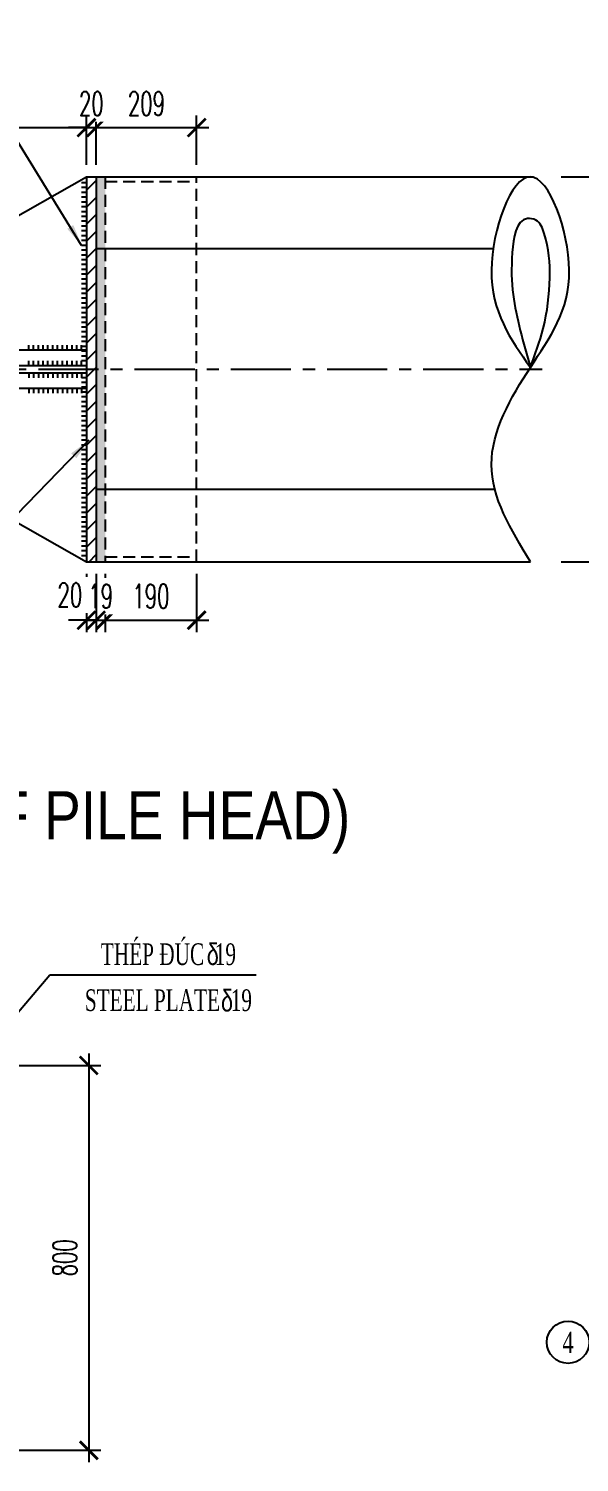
# Model space of a CAD drawing. Extents: x -687 to 808890, y -259 to 107959.
# Drawn here: x 799934 to 801079, y 91339 to 94319 of the extents above; entities that cross this region are included whole.
import ezdxf
from ezdxf.enums import TextEntityAlignment as Align

# ---------------------------------------------------------------- set-up
doc = ezdxf.new("R2010")
doc.units = 0
doc.header["$MEASUREMENT"] = 0
doc.header["$PDMODE"] = 3
doc.linetypes.add('CENTER', pattern=[2, 1.25, -0.25, 0.25, -0.25])
doc.linetypes.add('HIDDEN', pattern=[0.375, 0.25, -0.125])
doc.layers.get('0').update_dxf_attribs({"color": 3, "linetype": 'CONTINUOUS'})
doc.layers.get('DEFPOINTS').update_dxf_attribs({"linetype": 'CONTINUOUS'})
for name, color, linetype in [('Han', 7, 'CONTINUOUS'), ('Hatch', 5, 'CONTINUOUS'), ('Hidden', 4, 'HIDDEN'), ('Kich thuoc', 4, 'CONTINUOUS'), ('KTHUOC', 2, 'CONTINUOUS'), ('Net vang', 2, 'CONTINUOUS'), ('Text', 3, 'CONTINUOUS'), ('Thep dai', 6, 'CONTINUOUS'), ('Tim', 8, 'CENTER')]:
    doc.layers.add(name, color=color, linetype=linetype)
doc.styles.add('Kichthuoc', font='romans.shx', dxfattribs={"width": 0.6})
doc.styles.get("Standard").update_dxf_attribs({"font": 'vntimeh.shx', "width": 0.65})
doc.styles.add('SYMBOL', font='greeks.shx', dxfattribs={"width": 0.8})
doc.styles.add('Ten', font='Vharialn.ttf')
doc.dimstyles.new('Dim 250', dxfattribs={"dimscale": 250, "dimtxt": 0.2, "dimasz": 0.15, "dimexe": 0.1, "dimexo": 0.1, "dimgap": 0.1, "dimtad": 1, "dimdec": 0, "dimlfac": -1, "dimzin": 0, "dimdsep": 46, "dimtxsty": 'Kichthuoc', "dimblk": 'ARCHTICK', "dimcen": 0.1, "dimdle": 0.1, "dimclrd": 4, "dimclre": 4, "dimclrt": 3, "dimadec": 0, "dimazin": 0, "dimtfac": 1, "dimtdec": 0, "dimtix": 1, "dimtmove": 2, "dimatfit": 3, "dimfxl": 1, "dimtfill": 1, "dimtolj": 1, "dimtzin": 0, "dimarcsym": 0})
doc.dimstyles.new('Le 250', dxfattribs={"dimscale": 250, "dimtxt": 0.22, "dimasz": 0.18, "dimexe": 0.1, "dimexo": 0.2, "dimgap": 0.1, "dimtad": 1, "dimdec": 0, "dimzin": 0, "dimdsep": 46, "dimtxsty": 'Kichthuoc', "dimblk": 'ARCHTICK', "dimcen": 0, "dimdle": 0.1, "dimclrd": 2, "dimclre": 2, "dimclrt": 256, "dimadec": 0, "dimazin": 0, "dimtfac": 1, "dimtdec": 0, "dimtix": 1, "dimtmove": 2, "dimatfit": 3, "dimfxl": 1, "dimtolj": 1, "dimtzin": 0, "dimarcsym": 0})
pattern_1 = [(45, (31162.627, -10474.922), (-17.6776695, 17.6776695), [])]

# ---------------------------------------------------------------- blocks, each defined once
blk = doc.blocks.new('_ArchTick')
at = {"color": 0, "linetype": 'ByBlock', "const_width": 0.15}
blk.add_lwpolyline([(-0.5, -0.5), (0.5, 0.5)], dxfattribs=at)
blk = doc.blocks.new('*D285')
at = {"layer": 'DEFPOINTS', "color": 0}
for p in [(799784.2, 92164.4), (799784.2, 91364.4), (800059.2, 91364.4)]:
    blk.add_point(p, dxfattribs=at)
at = {"layer": 'Kich thuoc', "color": 4, "lineweight": -2}
for p, q in [((800059.2, 92189.4), (800059.2, 91339.4)), ((799809.2, 92164.4), (800084.2, 92164.4)), ((799809.2, 91364.4), (800084.2, 91364.4))]:
    blk.add_line(p, q, dxfattribs=at)
at = {"layer": 'Kich thuoc', "color": 4, "lineweight": -2, "xscale": 37.5, "yscale": 37.5, "zscale": 37.5}
for p, rotation in [((800059.2, 92164.4), 90), ((800059.2, 91364.4), 270)]:
    blk.add_blockref('_ArchTick', p, dxfattribs=dict(at, rotation=rotation))
at = {"layer": 'Kich thuoc', "color": 3, "insert": (800009.2, 91764.4), "char_height": 50, "attachment_point": 5, "rotation": 90, "style": 'Kichthuoc', "bg_fill": 3, "box_fill_scale": 1.25, "bg_fill_color": 9, "bg_fill_true_color": 13158600, "bg_fill_transparency": 11732736}
blk.add_mtext('\\A1;800', dxfattribs=at)
blk = doc.blocks.new('*D296')
at = {"layer": 'DEFPOINTS', "color": 0}
for p in [(801015.8, 94011.5), (801015.8, 93211.5), (801228, 93211.5)]:
    blk.add_point(p, dxfattribs=at)
at = {"layer": 'Kich thuoc', "color": 4, "lineweight": -2}
for p, q in [((801228, 94036.5), (801228, 93186.5)), ((801040.8, 94011.5), (801253, 94011.5)), ((801040.8, 93211.5), (801253, 93211.5))]:
    blk.add_line(p, q, dxfattribs=at)
at = {"layer": 'Kich thuoc', "color": 4, "lineweight": -2, "xscale": 37.5, "yscale": 37.5, "zscale": 37.5}
for p, rotation in [((801228, 94011.5), 90), ((801228, 93211.5), 270)]:
    blk.add_blockref('_ArchTick', p, dxfattribs=dict(at, rotation=rotation))
at = {"layer": 'Kich thuoc', "color": 3, "insert": (801178, 93611.5), "char_height": 50, "attachment_point": 5, "rotation": 90, "style": 'Kichthuoc', "bg_fill": 3, "box_fill_scale": 1.25, "bg_fill_color": 9, "bg_fill_true_color": 13158600, "bg_fill_transparency": 0}
blk.add_mtext('\\A1;800', dxfattribs=at)
blk = doc.blocks.new('*D264')
at = {"layer": 'DEFPOINTS', "color": 0}
for p in [(800283.4, 94113.8), (800074.4, 94011.5), (800283.4, 94011.5)]:
    blk.add_point(p, dxfattribs=at)
at = {"layer": 'Kich thuoc', "color": 4, "lineweight": -2}
for p, q in [((800049.4, 94113.8), (800308.4, 94113.8)), ((800074.4, 94036.5), (800074.4, 94138.8)), ((800283.4, 94036.5), (800283.4, 94138.8))]:
    blk.add_line(p, q, dxfattribs=at)
at = {"layer": 'Kich thuoc', "color": 4, "lineweight": -2, "xscale": 37.5, "yscale": 37.5, "zscale": 37.5, "rotation": 180}
blk.add_blockref('_ArchTick', (800074.4, 94113.8), dxfattribs=at)
at = {"layer": 'Kich thuoc', "color": 4, "lineweight": -2, "xscale": 37.5, "yscale": 37.5, "zscale": 37.5}
blk.add_blockref('_ArchTick', (800283.4, 94113.8), dxfattribs=at)
at = {"layer": 'Kich thuoc', "color": 3, "insert": (800178.9, 94163.8), "char_height": 50, "attachment_point": 5, "style": 'Kichthuoc', "bg_fill": 3, "box_fill_scale": 1.25, "bg_fill_color": 9, "bg_fill_true_color": 13158600, "bg_fill_transparency": 8275228}
blk.add_mtext('\\A1;209', dxfattribs=at)
blk = doc.blocks.new('*D265')
at = {"layer": 'DEFPOINTS', "color": 0}
for p in [(800093.4, 93211.5), (800283.4, 93211.5), (800283.4, 93089.9)]:
    blk.add_point(p, dxfattribs=at)
at = {"layer": 'Kich thuoc', "color": 4, "lineweight": -2}
for p, q in [((800093.4, 93186.5), (800093.4, 93064.9)), ((800283.4, 93186.5), (800283.4, 93064.9)), ((800068.4, 93089.9), (800308.4, 93089.9))]:
    blk.add_line(p, q, dxfattribs=at)
at = {"layer": 'Kich thuoc', "color": 4, "lineweight": -2, "xscale": 37.5, "yscale": 37.5, "zscale": 37.5, "rotation": 180}
blk.add_blockref('_ArchTick', (800093.4, 93089.9), dxfattribs=at)
at = {"layer": 'Kich thuoc', "color": 4, "lineweight": -2, "xscale": 37.5, "yscale": 37.5, "zscale": 37.5}
blk.add_blockref('_ArchTick', (800283.4, 93089.9), dxfattribs=at)
at = {"layer": 'Kich thuoc', "color": 3, "insert": (800188.4, 93139.9), "char_height": 50, "attachment_point": 5, "style": 'Kichthuoc', "bg_fill": 3, "box_fill_scale": 1.25, "bg_fill_color": 9, "bg_fill_true_color": 13158600, "bg_fill_transparency": 11732736}
blk.add_mtext('\\A1;190', dxfattribs=at)
blk = doc.blocks.new('*D266')
at = {"layer": 'DEFPOINTS', "color": 0}
for p in [(800074.4, 93211.5), (800093.4, 93211.5)]:
    blk.add_point(p, dxfattribs=at)
at = {"layer": 'Kich thuoc', "color": 4, "lineweight": -2}
for p, q in [((800074.4, 93186.5), (800074.4, 93064.9)), ((800093.4, 93186.5), (800093.4, 93064.9)), ((800074.4, 93089.9), (800036.9, 93089.9)), ((800074.4, 93089.9), (800093.4, 93089.9)), ((800093.4, 93089.9), (800130.9, 93089.9))]:
    blk.add_line(p, q, dxfattribs=at)
at = {"layer": 'Kich thuoc', "color": 4, "lineweight": -2, "xscale": 37.5, "yscale": 37.5, "zscale": 37.5}
blk.add_blockref('_ArchTick', (800074.4, 93089.9), dxfattribs=at)
at = {"layer": 'Kich thuoc', "color": 4, "lineweight": -2, "xscale": 37.5, "yscale": 37.5, "zscale": 37.5, "rotation": 180}
blk.add_blockref('_ArchTick', (800093.4, 93089.9), dxfattribs=at)
at = {"layer": 'Kich thuoc', "color": 3, "insert": (800083.9, 93139.9), "char_height": 50, "attachment_point": 5, "style": 'Kichthuoc', "bg_fill": 3, "box_fill_scale": 1.25, "bg_fill_color": 9, "bg_fill_true_color": 13158600, "bg_fill_transparency": 13131016}
blk.add_mtext('\\A1;19', dxfattribs=at)
at = {"layer": 'DEFPOINTS', "color": 0}
blk.add_point((800093.4, 93089.9), dxfattribs=at)
blk = doc.blocks.new('*D267')
at = {"layer": 'DEFPOINTS', "color": 0}
for p in [(800054.4, 93211.5), (800074.4, 93211.5), (800074.4, 93089.9)]:
    blk.add_point(p, dxfattribs=at)
at = {"layer": 'Kich thuoc', "color": 4, "lineweight": -2}
for p, q in [((800054.4, 93186.5), (800054.4, 93064.9)), ((800074.4, 93186.5), (800074.4, 93064.9)), ((800054.4, 93089.9), (800016.9, 93089.9)), ((800054.4, 93089.9), (800074.4, 93089.9)), ((800074.4, 93089.9), (800111.9, 93089.9))]:
    blk.add_line(p, q, dxfattribs=at)
at = {"layer": 'Kich thuoc', "color": 3, "insert": (800019.8, 93142.4), "char_height": 50, "attachment_point": 5, "style": 'Kichthuoc', "bg_fill": 3, "box_fill_scale": 1.25, "bg_fill_color": 9, "bg_fill_true_color": 13158600, "bg_fill_transparency": 13131016}
blk.add_mtext('\\A1;20', dxfattribs=at)
at = {"layer": 'Kich thuoc', "color": 4, "lineweight": -2, "xscale": 37.5, "yscale": 37.5, "zscale": 37.5}
blk.add_blockref('_ArchTick', (800054.4, 93089.9), dxfattribs=at)
at = {"layer": 'Kich thuoc', "color": 4, "lineweight": -2, "xscale": 37.5, "yscale": 37.5, "zscale": 37.5, "rotation": 180}
blk.add_blockref('_ArchTick', (800074.4, 93089.9), dxfattribs=at)
blk = doc.blocks.new('*D268')
at = {"layer": 'DEFPOINTS', "color": 0}
for p in [(800054.4, 94011.5), (800074.4, 94011.5)]:
    blk.add_point(p, dxfattribs=at)
at = {"layer": 'Kich thuoc', "color": 4, "lineweight": -2}
for p, q in [((800054.4, 94113.8), (800016.9, 94113.8)), ((800054.4, 94036.5), (800054.4, 94138.8)), ((800054.4, 94113.8), (800074.4, 94113.8)), ((800074.4, 94036.5), (800074.4, 94138.8)), ((800074.4, 94113.8), (800111.9, 94113.8))]:
    blk.add_line(p, q, dxfattribs=at)
at = {"layer": 'Kich thuoc', "color": 4, "lineweight": -2, "xscale": 37.5, "yscale": 37.5, "zscale": 37.5}
blk.add_blockref('_ArchTick', (800054.4, 94113.8), dxfattribs=at)
at = {"layer": 'Kich thuoc', "color": 4, "lineweight": -2, "xscale": 37.5, "yscale": 37.5, "zscale": 37.5, "rotation": 180}
blk.add_blockref('_ArchTick', (800074.4, 94113.8), dxfattribs=at)
at = {"layer": 'Kich thuoc', "color": 3, "insert": (800064.4, 94163.8), "char_height": 50, "attachment_point": 5, "style": 'Kichthuoc', "bg_fill": 3, "box_fill_scale": 1.25, "bg_fill_color": 9, "bg_fill_true_color": 13158600, "bg_fill_transparency": 11732736}
blk.add_mtext('\\A1;20', dxfattribs=at)
at = {"layer": 'DEFPOINTS', "color": 0}
blk.add_point((800074.4, 94113.8), dxfattribs=at)
blk = doc.blocks.new('*D288')
at = {"layer": 'DEFPOINTS', "color": 0}
for p in [(800054.4, 94113.8), (799454.4, 94011.5), (800054.4, 94011.5)]:
    blk.add_point(p, dxfattribs=at)
at = {"layer": 'Kich thuoc', "color": 4, "lineweight": -2}
for p, q in [((799429.4, 94113.8), (800079.4, 94113.8)), ((799454.4, 94036.5), (799454.4, 94138.8)), ((800054.4, 94036.5), (800054.4, 94138.8))]:
    blk.add_line(p, q, dxfattribs=at)
at = {"layer": 'Kich thuoc', "color": 4, "lineweight": -2, "xscale": 37.5, "yscale": 37.5, "zscale": 37.5, "rotation": 180}
blk.add_blockref('_ArchTick', (799454.4, 94113.8), dxfattribs=at)
at = {"layer": 'Kich thuoc', "color": 4, "lineweight": -2, "xscale": 37.5, "yscale": 37.5, "zscale": 37.5}
blk.add_blockref('_ArchTick', (800054.4, 94113.8), dxfattribs=at)
at = {"layer": 'Kich thuoc', "color": 3, "insert": (799754.4, 94163.8), "char_height": 50, "attachment_point": 5, "style": 'Kichthuoc', "bg_fill": 3, "box_fill_scale": 1.25, "bg_fill_color": 9, "bg_fill_true_color": 13158600, "bg_fill_transparency": 11732736}
blk.add_mtext('\\A1;600', dxfattribs=at)

msp = doc.modelspace()

# ---------------------------------------------------------------- linework, layer by layer
at = {"layer": 'Han'}
for p, q in [((800054.4, 93989), (800044.4, 93989)), ((800054.4, 93979), (800044.4, 93979)), ((800054.4, 93969), (800044.4, 93969)), ((800054.4, 93959), (800044.4, 93959)), ((800054.4, 93949), (800044.4, 93949)), ((800054.4, 93939), (800044.4, 93939)), ((800054.4, 93929), (800044.4, 93929)), ((800054.4, 93919), (800044.4, 93919)), ((800054.4, 93909), (800044.4, 93909)), ((800054.4, 93899), (800044.4, 93899)), ((800054.4, 93889), (800044.4, 93889)), ((800054.4, 93879), (800044.4, 93879)), ((800054.4, 93869), (800044.4, 93869)), ((800054.4, 93859), (800044.4, 93859)), ((800054.4, 93849), (800044.4, 93849)), ((800054.4, 93839), (800044.4, 93839)), ((800054.4, 93829), (800044.4, 93829)), ((800054.4, 93819), (800044.4, 93819)), ((800054.4, 93809), (800044.4, 93809)), ((800054.4, 93799), (800044.4, 93799)), ((800054.4, 93789), (800044.4, 93789)), ((800054.4, 93779), (800044.4, 93779)), ((800054.4, 93769), (800044.4, 93769)), ((800054.4, 93759), (800044.4, 93759)), ((800054.4, 93749), (800044.4, 93749)), ((800054.4, 93739), (800044.4, 93739)), ((800054.4, 93729), (800044.4, 93729)), ((800054.4, 93719), (800044.4, 93719)), ((800054.4, 93709), (800044.4, 93709)), ((800054.4, 93699), (800044.4, 93699)), ((800054.4, 93689), (800044.4, 93689)), ((800054.4, 93679), (800044.4, 93679)), ((800054.4, 93669), (800044.4, 93669)), ((799934.4, 93651.5), (799934.4, 93661.5)), ((799944.4, 93651.5), (799944.4, 93661.5)), ((799954.4, 93651.5), (799954.4, 93661.5)), ((799964.4, 93651.5), (799964.4, 93661.5)), ((799974.4, 93651.5), (799974.4, 93661.5)), ((799984.4, 93651.5), (799984.4, 93661.5)), ((799994.4, 93651.5), (799994.4, 93661.5)), ((800004.4, 93651.5), (800004.4, 93661.5)), ((800014.4, 93651.5), (800014.4, 93661.5)), ((800024.4, 93651.5), (800024.4, 93661.5)), ((800034.4, 93651.5), (800034.4, 93661.5)), ((800044.4, 93651.5), (800044.4, 93661.5)), ((800054.4, 93659), (800044.4, 93659)), ((800054.4, 93649), (800044.4, 93649)), ((800054.4, 93639), (800044.4, 93639)), ((799934.4, 93619), (799934.4, 93629)), ((799944.4, 93619), (799944.4, 93629)), ((799954.4, 93619), (799954.4, 93629)), ((799964.4, 93619), (799964.4, 93629)), ((799974.4, 93619), (799974.4, 93629)), ((799984.4, 93619), (799984.4, 93629)), ((799994.4, 93619), (799994.4, 93629)), ((800004.4, 93619), (800004.4, 93629)), ((800014.4, 93619), (800014.4, 93629)), ((800024.4, 93619), (800024.4, 93629)), ((800034.4, 93619), (800034.4, 93629)), ((800054.4, 93629), (800044.4, 93629)), ((800044.4, 93619), (800044.4, 93629)), ((799934.4, 93604), (799934.4, 93594)), ((799944.4, 93604), (799944.4, 93594)), ((799954.4, 93604), (799954.4, 93594)), ((799964.4, 93604), (799964.4, 93594)), ((799974.4, 93604), (799974.4, 93594)), ((799984.4, 93604), (799984.4, 93594)), ((799994.4, 93604), (799994.4, 93594)), ((800004.4, 93604), (800004.4, 93594)), ((800014.4, 93604), (800014.4, 93594)), ((800024.4, 93604), (800024.4, 93594)), ((800034.4, 93604), (800034.4, 93594)), ((800044.4, 93604), (800044.4, 93594)), ((800054.4, 93594), (800044.4, 93594)), ((800054.4, 93584), (800044.4, 93584)), ((799934.4, 93571.5), (799934.4, 93561.5)), ((799944.4, 93571.5), (799944.4, 93561.5)), ((799954.4, 93571.5), (799954.4, 93561.5)), ((799964.4, 93571.5), (799964.4, 93561.5)), ((799974.4, 93571.5), (799974.4, 93561.5)), ((799984.4, 93571.5), (799984.4, 93561.5)), ((799994.4, 93571.5), (799994.4, 93561.5)), ((800004.4, 93571.5), (800004.4, 93561.5)), ((800014.4, 93571.5), (800014.4, 93561.5)), ((800024.4, 93571.5), (800024.4, 93561.5)), ((800034.4, 93571.5), (800034.4, 93561.5)), ((800054.4, 93574), (800044.4, 93574)), ((800044.4, 93571.5), (800044.4, 93561.5)), ((800054.4, 93564), (800044.4, 93564)), ((800054.4, 93554), (800044.4, 93554)), ((800054.4, 93544), (800044.4, 93544)), ((800054.4, 93534), (800044.4, 93534)), ((800054.4, 93524), (800044.4, 93524)), ((800054.4, 93514), (800044.4, 93514)), ((800054.4, 93504), (800044.4, 93504)), ((800054.4, 93494), (800044.4, 93494)), ((800054.4, 93484), (800044.4, 93484)), ((800054.4, 93474), (800044.4, 93474)), ((800054.4, 93464), (800044.4, 93464)), ((800054.4, 93454), (800044.4, 93454)), ((800054.4, 93444), (800044.4, 93444)), ((800054.4, 93434), (800044.4, 93434)), ((800054.4, 93424), (800044.4, 93424)), ((800054.4, 93414), (800044.4, 93414)), ((800054.4, 93404), (800044.4, 93404)), ((800054.4, 93394), (800044.4, 93394)), ((800054.4, 93384), (800044.4, 93384)), ((800054.4, 93374), (800044.4, 93374)), ((800054.4, 93364), (800044.4, 93364)), ((800054.4, 93354), (800044.4, 93354)), ((800054.4, 93344), (800044.4, 93344)), ((800054.4, 93334), (800044.4, 93334)), ((800054.4, 93324), (800044.4, 93324)), ((800054.4, 93314), (800044.4, 93314)), ((800054.4, 93304), (800044.4, 93304)), ((800054.4, 93294), (800044.4, 93294)), ((800054.4, 93284), (800044.4, 93284)), ((800054.4, 93274), (800044.4, 93274)), ((800054.4, 93264), (800044.4, 93264)), ((800054.4, 93254), (800044.4, 93254)), ((800054.4, 93244), (800044.4, 93244)), ((800054.4, 93234), (800044.4, 93234))]:
    msp.add_line(p, q, dxfattribs=at)
at = {"layer": 'Hatch', "color": 9}
for p, q in [((800899.7, 93861.5), (800074.4, 93861.5)), ((800903.3, 93361.5), (800074.4, 93361.5))]:
    msp.add_line(p, q, dxfattribs=at)
at = {"layer": 'Kich thuoc'}
for p, q in [((799454.4, 93619), (800054.4, 93619)), ((799454.4, 93604), (800054.4, 93604))]:
    msp.add_line(p, q, dxfattribs=at)
at = {"layer": 'KTHUOC'}
msp.add_circle((801055.2, 91589), 44, dxfattribs=at)
at = {"layer": 'Thep dai'}
for p, q in [((800054.4, 93651.5), (799354.4, 93651.5)), ((800054.4, 93571.5), (799354.4, 93571.5))]:
    msp.add_line(p, q, dxfattribs=at)

# ---------------------------------------------------------------- texts
at = {"layer": 'Text', "color": 3, "style": 'Ten'}
msp.add_text('Chi tiÕt ®Çu cäc (details of pile head)', height=100, dxfattribs=at).set_placement((799382, 92634.4), align=Align.CENTER)
at = {"layer": 'Text', "width": 0.65}
for s, p in [('thÐp ®óc  19', (800224.7, 92373.2)), ('steel plate  19', (800224.7, 92277.6))]:
    msp.add_text(s, height=45, dxfattribs=at).set_placement(p, align=Align.CENTER)
at = {"layer": 'Text', "style": 'SYMBOL', "width": 0.75}
for p in [(800304.3, 92373.2), (800333.9, 92276.5)]:
    msp.add_text('d', height=45, dxfattribs=at).set_placement(p)
at = {"layer": 'Text', "width": 0.7}
msp.add_text('4', height=44, dxfattribs=at).set_placement((801055.2, 91589), align=Align.MIDDLE)

# ---------------------------------------------------------------- dimensions: what is measured, and where the dimension line sits
at = {"layer": 'Kich thuoc'}
dim = msp.add_linear_dim(base=(801228, 93211.5), p1=(801015.8, 94011.5), p2=(801015.8, 93211.5), angle=90, dimstyle='Dim 250', dxfattribs=at)
dim.commit()
dim.dimension.update_dxf_attribs({"geometry": '*D296', "text_midpoint": (801178, 93611.5)})

# ---------------------------------------------------------------- leaders
for points, override in [([(800044.4, 93869), (799766.7, 94319.5)], {"dimtad": 0}), ([(800059.4, 93463.9), (799776.4, 93173), (799696.6, 93173)], {"dimgap": 0.1, "dimtad": 0}), ([(799784.2, 92124.3), (799978.3, 92352.9), (800407.1, 92352.9)], {"dimtad": 0})]:
    msp.add_leader(points, dimstyle='Le 250', override=override, dxfattribs=at)

# ---------------------------------------------------------------- next in the draw order: linework, layer by layer
at = {"layer": 'Net vang'}
for points, knots in [([(800976.9, 93211.5), (800936.5, 93278.1), (800855.8, 93411.4), (800976.5, 93623.8), (801098.3, 93784.6), (800976.6, 94122.5), (800855.7, 93786.6), (800936, 93673.2), (800976.9, 93615.5)], [0, 0, 0, 0, 217.550511, 435.101022, 652.651533, 862.881742, 1073.007423, 1290.557934, 1290.557934, 1290.557934, 1290.557934]), ([(800976.9, 93615.5), (800962.1, 93667), (800939, 93747.6), (800936.3, 93842.7), (800947.4, 93929.7), (800995.5, 93922.6), (801015, 93872.7), (801020.3, 93798), (801009, 93701.9), (800986.8, 93642.1), (800976.9, 93615.5)], [0, 0, 0, 0, 155.255889, 243.008911, 319.962243, 337.767249, 370.835349, 463.424431, 569.804282, 654.888435, 654.888435, 654.888435, 654.888435])]:
    msp.add_open_spline(points, degree=3, knots=knots, dxfattribs=at)
at = {"layer": 'Tim', "ltscale": 100}
msp.add_line((799354.4, 93611.5), (801001.2, 93611.5), dxfattribs=at)

# ---------------------------------------------------------------- next in the draw order: dimensions: what is measured, and where the dimension line sits
at = {"layer": 'Kich thuoc'}
for base, p1, p2, picture, middle in [((800283.4, 94113.8), (800074.4, 94011.5), (800283.4, 94011.5), '*D264', (800178.9, 94163.8)), ((800283.4, 93089.9), (800093.4, 93211.5), (800283.4, 93211.5), '*D265', (800188.4, 93139.9))]:
    dim = msp.add_linear_dim(base=base, p1=p1, p2=p2, dimstyle='Dim 250', dxfattribs=at)
    dim.commit()
    dim.dimension.update_dxf_attribs({"geometry": picture, "text_midpoint": middle})
dim = msp.add_linear_dim(base=(800059.2, 91364.4), p1=(799784.2, 92164.4), p2=(799784.2, 91364.4), angle=90, dimstyle='Dim 250', dxfattribs=at)
dim.commit()
dim.dimension.update_dxf_attribs({"geometry": '*D285', "text_midpoint": (800009.2, 91764.4)})

# ---------------------------------------------------------------- next in the draw order: linework, layer by layer
msp.add_line((800054.4, 94011.5), (800983.2, 94011.5))
at = {"layer": 'Hidden', "ltscale": 100}
for p, q in [((800093.4, 94001.5), (800283.4, 94001.5)), ((800283.4, 93211.5), (800283.4, 94011.5))]:
    msp.add_line(p, q, dxfattribs=at)

# ---------------------------------------------------------------- next in the draw order: dimensions: what is measured, and where the dimension line sits
at = {"layer": 'Kich thuoc'}
dim = msp.add_linear_dim(base=(800093.4, 93089.9), p1=(800074.4, 93211.5), p2=(800093.4, 93211.5), dimstyle='Dim 250', dxfattribs=at)
dim.commit()
dim.dimension.update_dxf_attribs({"geometry": '*D266', "text_midpoint": (800083.9, 93139.9)})

# ---------------------------------------------------------------- next in the draw order: dimensions: what is measured, and where the dimension line sits
dim = msp.add_linear_dim(base=(800074.4, 93089.9), p1=(800054.4, 93211.5), p2=(800074.4, 93211.5), dimstyle='Dim 250', dxfattribs=at)
dim.commit()
dim.dimension.update_dxf_attribs({"geometry": '*D267', "text_midpoint": (800019.8, 93142.4), "dimtype": 160})

# ---------------------------------------------------------------- next in the draw order: hatches: boundary and pattern name
at = {"layer": 'Hatch'}
h = msp.add_hatch(dxfattribs=at)
h.set_pattern_fill('ANSI31', color=256, scale=200, style=0)
h.set_pattern_definition(pattern_1)
h.paths.add_polyline_path([(800074.4, 93611.5), (800054.4, 93611.5), (800054.4, 93211.5), (800074.4, 93211.5)])
h = msp.add_hatch(color=7, dxfattribs=at)
h.paths.add_polyline_path([(800093.4, 93611.5), (800074.4, 93611.5), (800074.4, 93361.5), (800093.4, 93361.5)])
h.paths.add_polyline_path([(800093.4, 93361.5), (800074.4, 93361.5), (800074.4, 93211.5), (800093.4, 93211.5)])

# ---------------------------------------------------------------- next in the draw order: linework, layer by layer
for p, q in [((799454.4, 93551.5), (800054.4, 93211.5)), ((800054.4, 93211.5), (800976.9, 93211.5))]:
    msp.add_line(p, q)
at = {"layer": 'Han'}
msp.add_line((800054.4, 93224), (800044.4, 93224), dxfattribs=at)
at = {"layer": 'Hidden', "ltscale": 100}
for p, q in [((800093.4, 94011.5), (800093.4, 93211.5)), ((800093.4, 93221.5), (800283.4, 93221.5))]:
    msp.add_line(p, q, dxfattribs=at)

# ---------------------------------------------------------------- next in the draw order: dimensions: what is measured, and where the dimension line sits
at = {"layer": 'Kich thuoc'}
dim = msp.add_linear_dim(base=(800074.4, 94113.8), p1=(800054.4, 94011.5), p2=(800074.4, 94011.5), dimstyle='Dim 250', dxfattribs=at)
dim.commit()
dim.dimension.update_dxf_attribs({"geometry": '*D268', "text_midpoint": (800064.4, 94163.8)})

# ---------------------------------------------------------------- next in the draw order: linework, layer by layer
for p, q in [((799454.4, 93671.5), (800054.4, 94011.5)), ((800054.4, 94011.5), (800054.4, 93211.5)), ((800074.4, 94011.5), (800074.4, 93211.5))]:
    msp.add_line(p, q)
at = {"layer": 'Han'}
msp.add_line((800054.4, 93999), (800044.4, 93999), dxfattribs=at)

# ---------------------------------------------------------------- next in the draw order: dimensions: what is measured, and where the dimension line sits
at = {"layer": 'Kich thuoc'}
dim = msp.add_linear_dim(base=(800054.4, 94113.8), p1=(799454.4, 94011.5), p2=(800054.4, 94011.5), dimstyle='Dim 250', dxfattribs=at)
dim.commit()
dim.dimension.update_dxf_attribs({"geometry": '*D288', "text_midpoint": (799754.4, 94163.8)})

# ---------------------------------------------------------------- next in the draw order: hatches: boundary and pattern name
at = {"layer": 'Hatch'}
h = msp.add_hatch(dxfattribs=at)
h.set_pattern_fill('ANSI31', color=256, scale=200, style=0)
h.set_pattern_definition(pattern_1)
h.paths.add_polyline_path([(800074.4, 94011.5), (800054.4, 94011.5), (800054.4, 93611.5), (800074.4, 93611.5)])
h = msp.add_hatch(color=7, dxfattribs=at)
h.paths.add_polyline_path([(800093.4, 94011.5), (800074.4, 94011.5), (800074.4, 93861.5), (800093.4, 93861.5)])
h.paths.add_polyline_path([(800093.4, 93861.5), (800074.4, 93861.5), (800074.4, 93611.5), (800093.4, 93611.5)])

doc.saveas('drawing.dxf')
